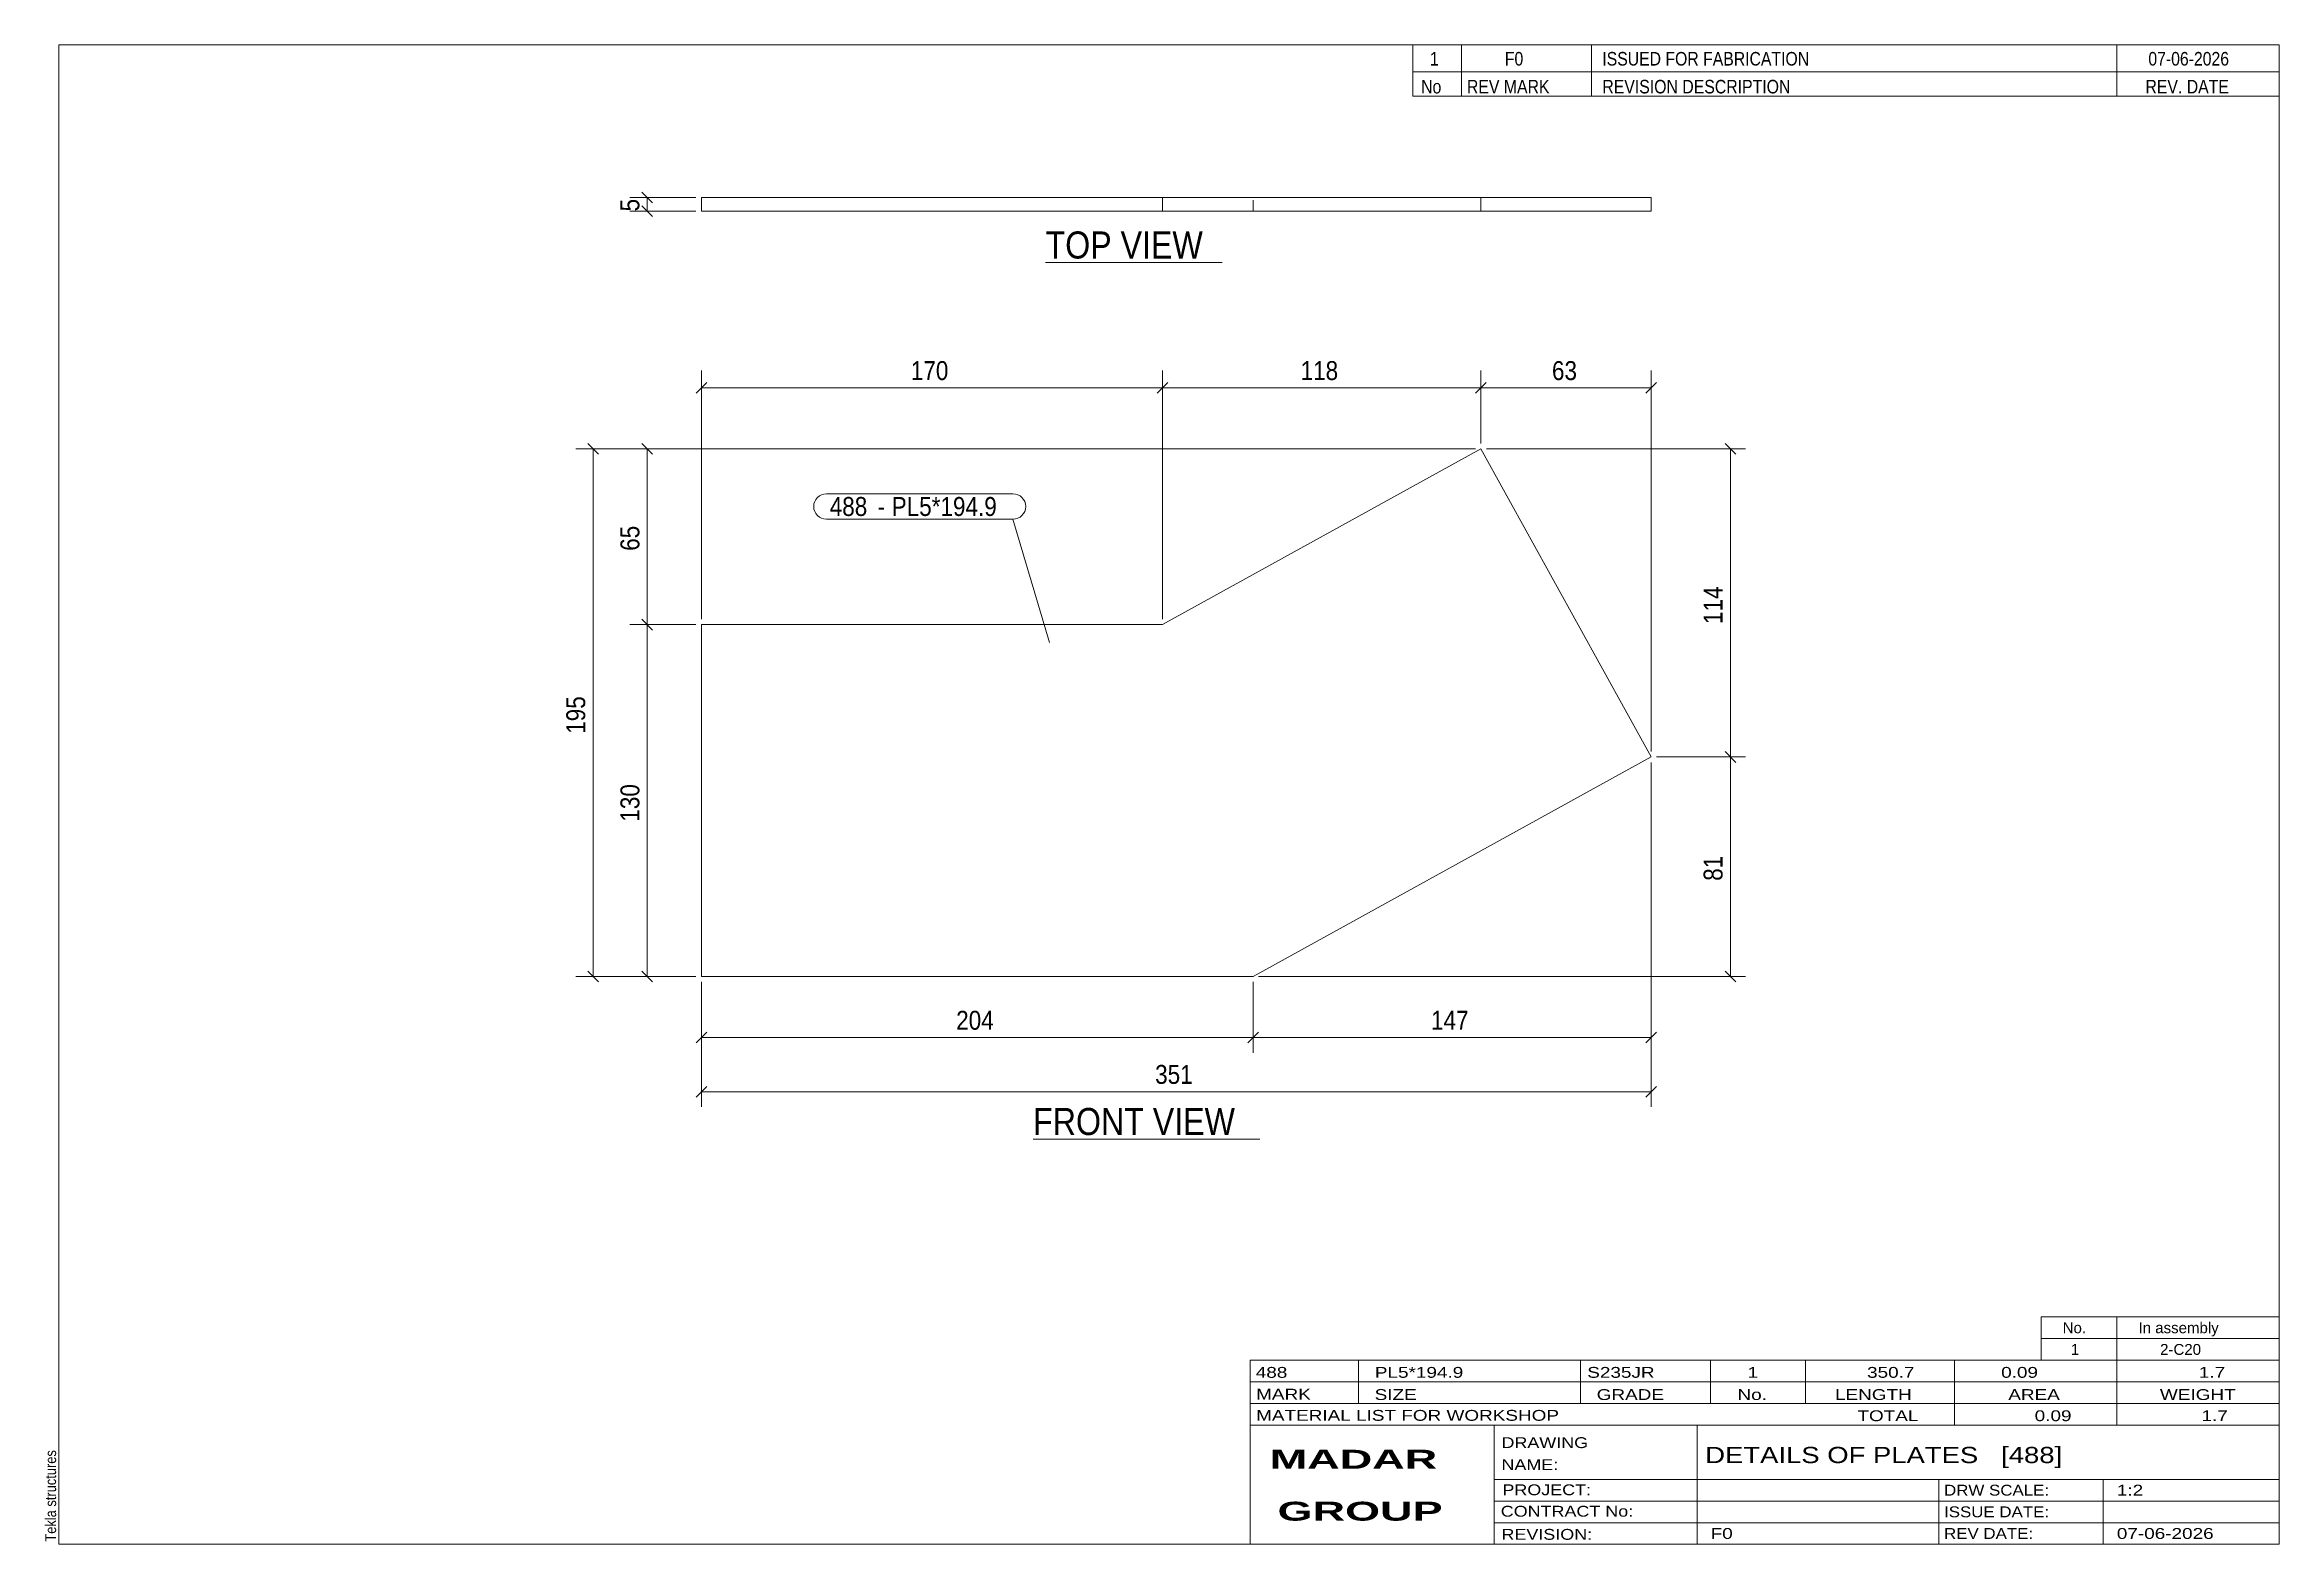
# Model space of a CAD drawing. Header units: millimetres. Extents: x 2 to 415, y 5 to 282.
import ezdxf

# ---------------------------------------------------------------- set-up
doc = ezdxf.new("R2010")
doc.units = ezdxf.units.MM
doc.linetypes.add('XKITLINE00', pattern=[0])
doc.linetypes.add('XKITLINE02', pattern=[4, 2, -2])
for name, color, linetype, lineweight in [('Dimensions', 7, 'Continuous', 0), ('DrawingSheet', 5, 'Continuous', 0), ('OtherObjectType', 7, 'Continuous', 0), ('Part', 2, 'Continuous', 0), ('PartMark', 7, 'Continuous', 0)]:
    doc.layers.add(name, color=color, linetype=linetype, lineweight=lineweight)
doc.styles.add('ARIAL', font='ARIAL.TTF')
doc.styles.add('ARIAL_BOLD', font='ARIALBD.TTF')
doc.styles.add('ARIAL_NARROW', font='ARIALN.TTF')

# ---------------------------------------------------------------- blocks, each defined once
blk = doc.blocks.new('*A1')
at = {"layer": 'Part', "color": 2, "linetype": 'XKITLINE00', "lineweight": 0}
for p, q in [((208.78, 174.87), (267.59, 207.34)), ((267.59, 207.34), (299, 150.43)), ((123.65, 109.87), (123.65, 174.87)), ((123.65, 174.87), (208.78, 174.87)), ((299, 150.43), (225.52, 109.87)), ((225.52, 109.87), (123.65, 109.87))]:
    blk.add_line(p, q, dxfattribs=at)
blk = doc.blocks.new('*A2')
at = {"layer": 'Part', "color": 2, "linetype": 'XKITLINE00', "lineweight": 0}
for p, q in [((123.65, 253.75), (299, 253.75)), ((123.65, 251.25), (123.65, 253.75)), ((208.78, 251.25), (208.78, 253.75)), ((267.59, 251.25), (267.59, 253.75)), ((299, 253.75), (299, 251.25)), ((267.59, 251.25), (123.65, 251.25)), ((299, 251.25), (267.59, 251.25))]:
    blk.add_line(p, q, dxfattribs=at)
at = {"layer": 'Part', "color": 7, "linetype": 'XKITLINE02', "lineweight": 0}
for p, q in [((123.65, 253.75), (123.65, 251.25)), ((225.52, 251.25), (225.52, 253.75))]:
    blk.add_line(p, q, dxfattribs=at)
blk = doc.blocks.new('*A3')
at = {"layer": 'DrawingSheet', "color": 5, "linetype": 'XKITLINE00', "lineweight": 0}
for p, q in [((415, 282), (5, 282)), ((5, 282), (5, 5)), ((415, 5), (415, 282)), ((5, 5), (415, 5))]:
    blk.add_line(p, q, dxfattribs=at)
at = {"layer": 'DrawingSheet', "color": 5, "style": 'ARIAL', "width": 0.85}
blk.add_text('Tekla structures', height=2, rotation=90, dxfattribs=at).set_placement((4.5, 5.5))
blk = doc.blocks.new('*A4')
at = {"layer": 'OtherObjectType', "color": 7, "linetype": 'XKITLINE00', "lineweight": 0}
for p, q in [((371, 47), (415, 47)), ((371, 43), (371, 47)), ((385, 43), (385, 47)), ((415, 43), (415, 47)), ((371, 43), (415, 43)), ((371, 39), (371, 43)), ((385, 39), (385, 43)), ((415, 39), (415, 43)), ((371, 39), (415, 39))]:
    blk.add_line(p, q, dxfattribs=at)
at = {"layer": 'OtherObjectType', "color": 7, "style": 'ARIAL_NARROW', "width": 1.211571}
for s, p in [('No.', (375, 44)), ('In assembly', (389, 44)), ('1', (376.5, 40)), ('2-C20', (392.99, 40))]:
    blk.add_text(s, height=2, dxfattribs=at).set_placement(p)
blk = doc.blocks.new('*A5')
at = {"layer": 'OtherObjectType', "color": 7, "linetype": 'XKITLINE00', "lineweight": 0}
for p, q in [((255, 282), (415, 282)), ((415, 282), (255, 282)), ((255, 282), (255, 277)), ((264, 282), (264, 277)), ((288, 282), (288, 277)), ((385, 282), (385, 277)), ((415, 282), (415, 277)), ((255, 277), (415, 277)), ((255, 277), (255, 272.5)), ((255, 277), (415, 277)), ((264, 277), (264, 272.5)), ((288, 277), (288, 272.5)), ((385, 277), (385, 272.5)), ((415, 277), (415, 272.5)), ((415, 272.5), (255, 272.5))]:
    blk.add_line(p, q, dxfattribs=at)
at = {"layer": 'OtherObjectType', "color": 7, "style": 'ARIAL_NARROW'}
for s, width, p in [('1', 1.017001, (258.16, 278.15)), ('F0', 1.017001, (272, 278.15)), ('ISSUED FOR FABRICATION', 1.017001, (290, 278.15)), ('07-06-2026', 1.017001, (390.82, 278.15)), ('No', 1.02, (256.54, 273)), ('REV MARK', 1.02, (265, 273)), ('REVISION DESCRIPTION', 1.02, (290, 273)), ('REV. DATE', 1.02, (390.28, 273))]:
    blk.add_text(s, height=2.5, dxfattribs=dict(at, width=width)).set_placement(p)
blk = doc.blocks.new('*A6')
at = {"layer": 'OtherObjectType', "color": 7, "linetype": 'XKITLINE00', "lineweight": 0}
for p, q in [((225, 39), (415, 39)), ((225, 39), (225, 35)), ((225, 39), (415, 39)), ((245, 35), (245, 39)), ((286, 35), (286, 39)), ((310, 35), (310, 39)), ((327.5, 35), (327.5, 39)), ((355, 35), (355, 39)), ((385, 35), (385, 39)), ((415, 35), (415, 39)), ((225, 35), (415, 35)), ((225, 35), (225, 5)), ((225, 35), (415, 35)), ((245, 31), (245, 35)), ((286, 31), (286, 35)), ((310, 31), (310, 35)), ((327.5, 31), (327.5, 35)), ((355, 31), (355, 35)), ((385, 31), (385, 35)), ((415, 31), (415, 35)), ((225, 31), (415, 31)), ((355, 27), (355, 31)), ((385, 27), (385, 31)), ((415, 27), (415, 31)), ((225, 27), (415, 27)), ((270, 21), (270, 27)), ((307.5, 17), (307.5, 27)), ((415, 21), (415, 27)), ((270, 21), (270, 5)), ((415, 17), (415, 21)), ((270, 17), (415, 17)), ((307.5, 5), (307.5, 17)), ((352.16, 13), (352.16, 17)), ((382.5, 5), (382.5, 17)), ((415, 13), (415, 17)), ((270, 13), (415, 13)), ((352.16, 5), (352.16, 13)), ((415, 9), (415, 13)), ((270, 9), (415, 9)), ((415, 5), (415, 9)), ((225, 5), (415, 5)), ((262.5, 5), (415, 5))]:
    blk.add_line(p, q, dxfattribs=at)
at = {"layer": 'OtherObjectType', "color": 7, "style": 'ARIAL_NARROW'}
for s, height, width, p in [('488', 2, 1.525501, (226.01, 35.76)), ('PL5*194.9', 2, 1.525501, (248, 35.76)), ('S235JR', 2, 1.525501, (287.22, 35.76)), ('1', 2, 1.525501, (316.82, 35.76)), ('350.7', 2, 1.525501, (338.88, 35.76)), ('0.09', 2, 1.525501, (363.64, 35.76)), ('1.7', 2, 1.525501, (400.14, 35.76)), ('MARK', 2, 1.525501, (226.08, 31.73)), ('SIZE', 2, 1.525501, (247.96, 31.66)), ('GRADE', 2, 1.525501, (288.96, 31.66)), ('No.', 2, 1.525501, (314.96, 31.66)), ('LENGTH', 2, 1.525501, (332.96, 31.66)), ('AREA', 2, 1.525501, (364.96, 31.66)), ('WEIGHT', 2, 1.525501, (392.96, 31.66)), ('MATERIAL LIST FOR WORKSHOP', 2, 1.525501, (226.08, 27.82)), ('TOTAL', 2, 1.525501, (337.1, 27.75)), ('0.09', 2, 1.525501, (369.83, 27.75)), ('1.7', 2, 1.525501, (400.63, 27.75)), ('DRAWING', 2, 1.445, (271.38, 22.78)), ('NAME:', 2, 1.445, (271.38, 18.72)), ('DETAILS OF PLATES   [488]', 3, 1.474651, (309, 20)), ('PROJECT:', 2, 1.445, (271.55, 14.07)), ('DRW SCALE:', 2, 1.36, (353.1, 14)), ('1:2', 2, 1.525501, (385, 14)), ('CONTRACT No:', 2, 1.445, (271.25, 10.11)), ('ISSUE DATE:', 2, 1.36, (353.1, 10)), ('REVISION:', 2, 1.445, (271.38, 5.84)), ('F0', 2, 1.525501, (310, 6)), ('REV DATE:', 2, 1.36, (353.1, 6)), ('07-06-2026', 2, 1.525501, (385, 6))]:
    blk.add_text(s, height=height, dxfattribs=dict(at, width=width)).set_placement(p)
at = {"layer": 'OtherObjectType', "color": 1, "style": 'ARIAL_BOLD', "width": 1.7}
for s, p in [('MADAR ', (228.58, 18.97)), ('GROUP', (230.03, 9.37))]:
    blk.add_text(s, height=3.5, dxfattribs=at).set_placement(p)
blk = doc.blocks.new('*A7')
at = {"layer": 'Dimensions', "color": 7, "linetype": 'XKITLINE00', "lineweight": 0}
for p, q in [((266.59, 207.34), (100.45, 207.34)), ((102.66, 208.33), (104.64, 206.35)), ((103.65, 109.87), (103.65, 207.34)), ((122.65, 109.87), (100.45, 109.87)), ((102.66, 110.86), (104.64, 108.88))]:
    blk.add_line(p, q, dxfattribs=at)
at = {"layer": 'Dimensions', "color": 3}
for p in [(103.65, 207.34), (103.65, 109.87)]:
    blk.add_point(p, dxfattribs=at)
at = {"layer": 'Dimensions', "color": 3, "style": 'ARIAL', "width": 0.85}
blk.add_text('195', height=3.5, rotation=90.0002, dxfattribs=at).set_placement((102.2, 154.71))
blk = doc.blocks.new('*A8')
at = {"layer": 'Dimensions', "color": 7, "linetype": 'XKITLINE00', "lineweight": 0}
for p, q in [((122.65, 174.87), (110.45, 174.87)), ((112.66, 175.86), (114.64, 173.88)), ((113.65, 109.87), (113.65, 174.87)), ((122.65, 109.87), (110.45, 109.87)), ((112.66, 110.86), (114.64, 108.88))]:
    blk.add_line(p, q, dxfattribs=at)
at = {"layer": 'Dimensions', "color": 3}
for p in [(113.65, 174.87), (113.65, 109.87)]:
    blk.add_point(p, dxfattribs=at)
at = {"layer": 'Dimensions', "color": 3, "style": 'ARIAL', "width": 0.85}
blk.add_text('130', height=3.5, rotation=90.0002, dxfattribs=at).set_placement((112.2, 138.48))
blk = doc.blocks.new('*A9')
at = {"layer": 'Dimensions', "color": 7, "linetype": 'XKITLINE00', "lineweight": 0}
for p, q in [((266.59, 207.34), (110.45, 207.34)), ((112.66, 208.33), (114.64, 206.35)), ((113.65, 174.87), (113.65, 207.34)), ((122.65, 174.87), (110.45, 174.87)), ((112.66, 175.86), (114.64, 173.88))]:
    blk.add_line(p, q, dxfattribs=at)
at = {"layer": 'Dimensions', "color": 3}
for p in [(113.65, 207.34), (113.65, 174.87)]:
    blk.add_point(p, dxfattribs=at)
at = {"layer": 'Dimensions', "color": 3, "style": 'ARIAL', "width": 0.85}
blk.add_text('65', height=3.5, rotation=90.0002, dxfattribs=at).set_placement((112.2, 188.51))
blk = doc.blocks.new('*A10')
at = {"layer": 'Dimensions', "color": 7, "linetype": 'XKITLINE00', "lineweight": 0}
for p, q in [((300, 150.43), (316.45, 150.43)), ((312.66, 151.42), (314.64, 149.44)), ((313.65, 109.87), (313.65, 150.43)), ((226.52, 109.87), (316.45, 109.87)), ((312.66, 110.86), (314.64, 108.88))]:
    blk.add_line(p, q, dxfattribs=at)
at = {"layer": 'Dimensions', "color": 3}
for p in [(313.65, 150.43), (313.65, 109.87)]:
    blk.add_point(p, dxfattribs=at)
at = {"layer": 'Dimensions', "color": 3, "style": 'ARIAL', "width": 0.85}
blk.add_text('81', height=3.5, rotation=90.0002, dxfattribs=at).set_placement((312.2, 127.56))
blk = doc.blocks.new('*A11')
at = {"layer": 'Dimensions', "color": 7, "linetype": 'XKITLINE00', "lineweight": 0}
for p, q in [((268.59, 207.34), (316.45, 207.34)), ((312.66, 208.33), (314.64, 206.35)), ((313.65, 150.43), (313.65, 207.34)), ((300, 150.43), (316.45, 150.43)), ((312.66, 151.42), (314.64, 149.44))]:
    blk.add_line(p, q, dxfattribs=at)
at = {"layer": 'Dimensions', "color": 3}
for p in [(313.65, 207.34), (313.65, 150.43)]:
    blk.add_point(p, dxfattribs=at)
at = {"layer": 'Dimensions', "color": 3, "style": 'ARIAL', "width": 0.85}
blk.add_text('114', height=3.5, rotation=90.0002, dxfattribs=at).set_placement((312.2, 174.99))
blk = doc.blocks.new('*A12')
at = {"layer": 'Dimensions', "color": 7, "linetype": 'XKITLINE00', "lineweight": 0}
for p, q in [((299, 149.43), (299, 85.8)), ((123.65, 108.87), (123.65, 85.8)), ((124.64, 89.59), (122.66, 87.61)), ((123.65, 88.6), (299, 88.6)), ((299.99, 89.59), (298.01, 87.61))]:
    blk.add_line(p, q, dxfattribs=at)
at = {"layer": 'Dimensions', "color": 3}
for p in [(123.65, 88.6), (299, 88.6)]:
    blk.add_point(p, dxfattribs=at)
at = {"layer": 'Dimensions', "color": 3, "style": 'ARIAL', "width": 0.85}
blk.add_text('351', height=3.5, dxfattribs=at).set_placement((207.43, 90.05))
blk = doc.blocks.new('*A13')
at = {"layer": 'Dimensions', "color": 7, "linetype": 'XKITLINE00', "lineweight": 0}
for p, q in [((123.65, 108.87), (123.65, 95.8)), ((225.52, 108.87), (225.52, 95.8)), ((124.64, 99.59), (122.66, 97.61)), ((226.51, 99.59), (224.53, 97.61)), ((123.65, 98.6), (225.52, 98.6))]:
    blk.add_line(p, q, dxfattribs=at)
at = {"layer": 'Dimensions', "color": 3}
for p in [(123.65, 98.6), (225.52, 98.6)]:
    blk.add_point(p, dxfattribs=at)
at = {"layer": 'Dimensions', "color": 3, "style": 'ARIAL', "width": 0.85}
blk.add_text('204', height=3.5, dxfattribs=at).set_placement((170.69, 100.05))
blk = doc.blocks.new('*A14')
at = {"layer": 'Dimensions', "color": 7, "linetype": 'XKITLINE00', "lineweight": 0}
for p, q in [((299, 149.43), (299, 95.8)), ((225.52, 108.87), (225.52, 95.8)), ((226.51, 99.59), (224.53, 97.61)), ((299.99, 99.59), (298.01, 97.61)), ((225.52, 98.6), (299, 98.6))]:
    blk.add_line(p, q, dxfattribs=at)
at = {"layer": 'Dimensions', "color": 3}
for p in [(225.52, 98.6), (299, 98.6)]:
    blk.add_point(p, dxfattribs=at)
at = {"layer": 'Dimensions', "color": 3, "style": 'ARIAL', "width": 0.85}
blk.add_text('147', height=3.5, dxfattribs=at).set_placement((258.37, 100.05))
blk = doc.blocks.new('*A15')
at = {"layer": 'Dimensions', "color": 7, "linetype": 'XKITLINE00', "lineweight": 0}
for p, q in [((124.64, 219.59), (122.66, 217.61)), ((123.65, 175.87), (123.65, 221.8)), ((209.77, 219.59), (207.79, 217.61)), ((208.78, 175.87), (208.78, 221.8)), ((123.65, 218.6), (208.78, 218.6))]:
    blk.add_line(p, q, dxfattribs=at)
at = {"layer": 'Dimensions', "color": 3}
for p in [(123.65, 218.6), (208.78, 218.6)]:
    blk.add_point(p, dxfattribs=at)
at = {"layer": 'Dimensions', "color": 3, "style": 'ARIAL', "width": 0.85}
blk.add_text('170', height=3.5, dxfattribs=at).set_placement((162.32, 220.05))
blk = doc.blocks.new('*A16')
at = {"layer": 'Dimensions', "color": 7, "linetype": 'XKITLINE00', "lineweight": 0}
for p, q in [((209.77, 219.59), (207.79, 217.61)), ((208.78, 175.87), (208.78, 221.8)), ((268.58, 219.59), (266.6, 217.61)), ((267.59, 208.34), (267.59, 221.8)), ((208.78, 218.6), (267.59, 218.6))]:
    blk.add_line(p, q, dxfattribs=at)
at = {"layer": 'Dimensions', "color": 3}
for p in [(208.78, 218.6), (267.59, 218.6)]:
    blk.add_point(p, dxfattribs=at)
at = {"layer": 'Dimensions', "color": 3, "style": 'ARIAL', "width": 0.85}
blk.add_text('118', height=3.5, dxfattribs=at).set_placement((234.29, 220.05))
blk = doc.blocks.new('*A17')
at = {"layer": 'Dimensions', "color": 7, "linetype": 'XKITLINE00', "lineweight": 0}
for p, q in [((268.58, 219.59), (266.6, 217.61)), ((267.59, 208.34), (267.59, 221.8)), ((299.99, 219.59), (298.01, 217.61)), ((299, 151.43), (299, 221.8)), ((267.59, 218.6), (299, 218.6))]:
    blk.add_line(p, q, dxfattribs=at)
at = {"layer": 'Dimensions', "color": 3}
for p in [(267.59, 218.6), (299, 218.6)]:
    blk.add_point(p, dxfattribs=at)
at = {"layer": 'Dimensions', "color": 3, "style": 'ARIAL', "width": 0.85}
blk.add_text('63', height=3.5, dxfattribs=at).set_placement((280.7, 220.05))
blk = doc.blocks.new('*A18')
at = {"layer": 'PartMark', "color": 7, "linetype": 'XKITLINE00', "lineweight": 0}
for p, q in [((146.74, 199.05), (181.18, 199.05)), ((146.74, 194.35), (181.18, 194.35)), ((187.91, 171.59), (181.18, 194.35))]:
    blk.add_line(p, q, dxfattribs=at)
for centre, start, end in [((146.74, 196.7), 90, 270), ((181.18, 196.7), 270, 90)]:
    blk.add_arc(centre, 2.35, start, end, dxfattribs=at)
at = {"layer": 'PartMark', "color": 1, "style": 'ARIAL', "width": 0.85}
blk.add_text('488', height=3.5, dxfattribs=at).set_placement((147.34, 194.95))
at = {"layer": 'PartMark', "color": 3, "style": 'ARIAL', "width": 0.85}
for s, p in [('PL5*194.9', (158.78, 194.95)), ('-', (156.18, 194.95))]:
    blk.add_text(s, height=3.5, dxfattribs=at).set_placement(p)
blk = doc.blocks.new('*A19')
at = {"layer": 'OtherObjectType', "color": 7, "linetype": 'XKITLINE00', "lineweight": 0}
blk.add_line((184.9, 79.85), (226.75, 79.85), dxfattribs=at)
at = {"layer": 'OtherObjectType', "color": 3, "style": 'ARIAL', "width": 0.85}
blk.add_text('FRONT VIEW', height=5, dxfattribs=at).set_placement((184.9, 80.6))
blk = doc.blocks.new('*A20')
at = {"layer": 'Dimensions', "color": 7, "linetype": 'XKITLINE00', "lineweight": 0}
for p, q in [((122.65, 253.75), (110.45, 253.75)), ((112.66, 254.74), (114.64, 252.76)), ((112.66, 252.24), (114.64, 250.26)), ((113.65, 251.25), (113.65, 253.75)), ((122.65, 251.25), (110.45, 251.25))]:
    blk.add_line(p, q, dxfattribs=at)
at = {"layer": 'Dimensions', "color": 3}
for p in [(113.65, 253.75), (113.65, 251.25)]:
    blk.add_point(p, dxfattribs=at)
at = {"layer": 'Dimensions', "color": 3, "style": 'ARIAL', "width": 0.85}
blk.add_text('5', height=3.5, rotation=90.0002, dxfattribs=at).set_placement((112.2, 251.2))
blk = doc.blocks.new('*A21')
at = {"layer": 'OtherObjectType', "color": 7, "linetype": 'XKITLINE00', "lineweight": 0}
blk.add_line((187.2, 241.75), (219.8, 241.75), dxfattribs=at)
at = {"layer": 'OtherObjectType', "color": 3, "style": 'ARIAL', "width": 0.85}
blk.add_text('TOP VIEW', height=5, dxfattribs=at).set_placement((187.2, 242.5))

msp = doc.modelspace()

# ---------------------------------------------------------------- block references
at = {"lineweight": 0}
for name in ['*A3', '*A5', '*A20', '*A2', '*A21', '*A15', '*A16', '*A17', '*A7', '*A9', '*A1', '*A11', '*A18', '*A8', '*A12', '*A14', '*A10', '*A13', '*A19', '*A4', '*A6']:
    msp.add_blockref(name, (0, 0), dxfattribs=at)

doc.saveas('drawing.dxf')
